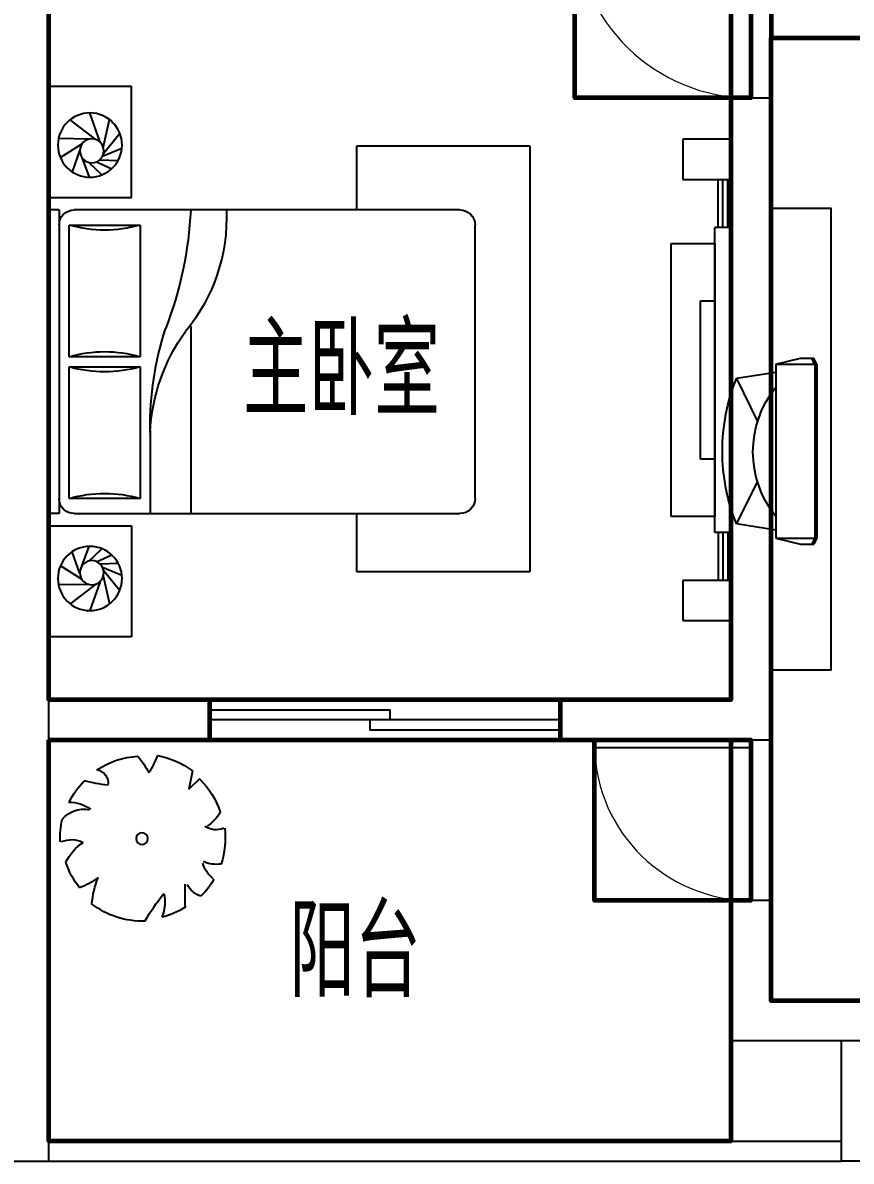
# Model space of a CAD drawing. Extents: x 4841515 to 4876615, y -1283548 to -1262748.
# Drawn here: x 4853985 to 4858115, y -1283548 to -1277873 of the extents above; entities that cross this region are included whole.
import ezdxf
from ezdxf.enums import TextEntityAlignment as Align

# ---------------------------------------------------------------- set-up
doc = ezdxf.new("R2010")
doc.units = 0
doc.header["$MEASUREMENT"] = 0
doc.layers.get('0').update_dxf_attribs({"linetype": 'CONTINUOUS'})
for name, color, linetype in [('2', 2, 'CONTINUOUS'), ('4-BACLONY', 6, 'CONTINUOUS'), ('F', 8, 'CONTINUOUS'), ('FURN', 8, 'CONTINUOUS'), ('PUB_TEXT', 7, 'CONTINUOUS'), ('WALL', 2, 'CONTINUOUS'), ('WINDOW', 4, 'CONTINUOUS'), ('家具', 8, 'CONTINUOUS')]:
    doc.layers.add(name, color=color, linetype=linetype)
for name, color, linetype, lineweight in [('FITMENT', 145, 'CONTINUOUS', 5), ('GT_卧室', 1, 'CONTINUOUS', 60), ('GT_客厅', 2, 'CONTINUOUS', 60), ('GT_过道', 30, 'CONTINUOUS', 60), ('GT_门', 245, 'CONTINUOUS', 60), ('GT_阳台', 6, 'CONTINUOUS', 60)]:
    doc.layers.add(name, color=color, linetype=linetype, lineweight=lineweight)
doc.styles.add('-黑体', font='simhei.ttf', dxfattribs={"width": 0.8})

# ---------------------------------------------------------------- blocks, each defined once
blk = doc.blocks.new('A$C6AB5504A')
at = {"layer": 'F'}
for p, q in [((1985, 2743.7), (2396.8, 2743.7)), ((1985, 2190.5), (1985, 2743.7)), ((2396.8, 2743.7), (2396.8, 2190.5)), ((2142.2, 2467.3), (2193.5, 2612)), ((2126.3, 2438.9), (2095.4, 2579.2)), ((2162.9, 2479.9), (2291.4, 2577.9)), ((2124.4, 2410.7), (2043.9, 2511.4)), ((861.6, 2448.7), (0, 2448.7)), ((0, 2448.7), (0, 325)), ((861.6, 2129), (861.6, 2448.7)), ((2198.2, 2481.4), (2349.1, 2484.5)), ((2232, 2458), (2339.8, 2389.6)), ((2129.6, 2396.1), (2033.2, 2436.3)), ((2233.1, 2390.2), (2196.1, 2292.1)), ((2242.9, 2428.1), (2281.2, 2318.9)), ((2142.8, 2378.9), (2051.7, 2375.5)), ((2159, 2368.4), (2084.1, 2334.4)), ((2198.3, 2365.3), (2132.7, 2303.6)), ((2396.8, 2190.5), (1985, 2190.5)), ((348.3, 2129), (2270.7, 2129)), ((2346.4, 2129), (2396.8, 2129)), ((2346.4, 2129), (2346.4, 614.8)), ((2396.8, 2129), (2396.8, 614.8)), ((272.6, 690.5), (272.6, 2053.3)), ((2295.9, 2053.3), (1942.6, 2053.3)), ((1942.6, 2053.3), (1942.6, 1397.1)), ((2295.9, 1397.1), (2295.9, 2053.3)), ((1690.2, 1548.5), (1690.2, 614.8)), ((1942.6, 1397.1), (2295.9, 1397.1)), ((2295.9, 1346.6), (1942.6, 1346.6)), ((1942.6, 1346.6), (1942.6, 690.5)), ((2295.9, 690.5), (2295.9, 1346.6)), ((1892.1, 1031.2), (1892.1, 614.8)), ((1942.6, 690.5), (2295.9, 690.5)), ((2270.7, 614.8), (348.3, 614.8)), ((861.6, 325), (861.6, 614.8)), ((2346.4, 614.8), (2396.8, 614.8)), ((2396.8, 553.2), (1985, 553.2)), ((1985, 553.2), (1985, 0)), ((2396.8, 0), (2396.8, 553.2)), ((2159, 375.3), (2084.1, 409.4)), ((2198.3, 378.4), (2132.7, 440.1)), ((2233.1, 353.5), (2196.1, 451.7)), ((2242.9, 315.6), (2281.2, 424.8)), ((2129.6, 347.7), (2033.2, 307.4)), ((2142.8, 364.9), (2051.7, 368.2)), ((2232, 285.7), (2339.8, 354.1)), ((0, 325), (861.6, 325)), ((2124.4, 333.1), (2043.9, 232.3)), ((2126.3, 304.8), (2095.4, 164.5)), ((2142.2, 276.4), (2193.5, 131.7)), ((2162.9, 263.9), (2291.4, 165.9)), ((2198.2, 262.3), (2349.1, 259.2)), ((1985, 0), (2396.8, 0))]:
    blk.add_line(p, q, dxfattribs=at)
for centre, radius in [((2192.5, 2452), 160), ((2183.1, 2423.4), 60), ((2192.5, 291.7), 160), ((2183.1, 320.4), 60)]:
    blk.add_circle(centre, radius, dxfattribs=at)
for centre, radius, start, end in [((348.3, 2053.3), 75.7, 90, 180), ((2403.2, 2091.1), 891.8, 177.5673, 219.5461), ((3545.4, 2213.7), 1857.1, 182.616, 201.4069), ((2270.7, 2053.3), 75.7, 0, 90), ((2119.2, 2658.9), 630.9, 253.7398, 286.2602), ((308.5, 1051.7), 1583.7, 359.2582, 17.8034), ((965.3, 977.4), 927.8, 2.5398, 36.0403), ((2119.2, 791.4), 630.9, 73.7398, 106.2602), ((2119.2, 1952.3), 630.9, 253.7398, 286.2602), ((348.3, 690.5), 75.7, 180, 270), ((2119.2, 84.8), 630.9, 73.7398, 106.2602), ((2270.7, 690.5), 75.7, 270, 0)]:
    blk.add_arc(centre, radius, start, end, dxfattribs=at)
blk = doc.blocks.new('A$C17267256')
at = {"layer": 'FITMENT', "extrusion": (0, 0, -1), "xscale": -1, "zscale": -1, "rotation": 180}
blk.add_blockref('A$C6AB5504A', (-2396.8, 2743.7), dxfattribs=at)
blk = doc.blocks.new('A$C4F080291')
at = {"layer": 'F'}
for p, q in [((240.4, 550), (240.4, 550)), ((248.1, 499.5), (240.4, 550)), ((275.1, 554.7), (248.1, 499.5))]:
    blk.add_line(p, q, dxfattribs=at)
blk.add_circle((272.1, 274), 19.8, dxfattribs=at)
for centre, radius, start, end in [((272.8, 276.6), 273.1, 96.7606, 124.3101), ((272.8, 276.6), 278.1, 63.1101, 89.5425), ((233.4, 481.7), 116.3, 169.87, 201.8648), ((839.2, 406), 456.3, 164.9203, 173.0123), ((272.8, 276.6), 275.9, 135.9995, 161.053), ((134.7, 500.3), 67.4, 210.6252, 266.7297), ((517.8, 187.2), 304.2, 103.0537, 115.607), ((272.8, 276.6), 271.8, 18.946, 49.5749), ((84.2, 435.4), 100.1, 223.7723, 258.3077), ((509.9, 325.6), 45.2, 61.5744, 152.6441), ((761.6, 841), 574.3, 239.4613, 247.4387), ((272.8, 276.6), 275.1, 172.683, 187.5085), ((-0.1, 415.8), 104.6, 271.844, 306.1983), ((272.8, 276.6), 270.5, 348.5495, 7.2353), ((26.6, 315.8), 79.7, 250.6201, 294.5398), ((-626.5, 727), 846.1, 319.6752, 324.9454), ((467.3, 133.9), 114.2, 50.986, 89.7843), ((429.7, 160.9), 92.2, 1.89, 64.194), ((272.8, 276.6), 271.3, 200.9099, 218.9753), ((179.8, 78.4), 121.1, 128.7308, 166.8529), ((-914.8, 167.6), 1018.9, 354.04, 0.2987), ((272.8, 276.6), 273.3, 320.0575, 335.6615), ((273.9, 92.6), 155.6, 347.2759, 19.9269), ((405.1, 62.2), 84.7, 29.7573, 79.7538), ((-16.3, 178.2), 339.9, 328.3705, 343.6397), ((581, 162.3), 282.6, 196.3922, 210.7316), ((272.8, 276.6), 276.6, 230.9552, 270.0544), ((272.8, 276.6), 266.5, 284.1388, 304.9911)]:
    blk.add_arc(centre, radius, start, end, dxfattribs=at)
blk = doc.blocks.new('A$C0E8A3607')
for p, q in [((70.5, 204.5), (100.6, 401.6)), ((100.6, 401.6), (315.9, 295.9)), ((826.1, 401.6), (618, 295.7)), ((856.3, 204.5), (826.1, 401.6)), ((30.1, 204.5), (0, 81.2)), ((30.1, 204.5), (896.7, 204.5)), ((30.1, 204.5), (30.1, 0)), ((896.7, 204.5), (896.7, 0)), ((896.7, 204.5), (896.7, 0)), ((896.7, 204.5), (926.7, 81.2)), ((0, 81.2), (0, 15.6)), ((926.7, 81.2), (926.7, 15.6)), ((30.1, 0), (0, 15.6)), ((32.1, 9.8), (2.1, 25.4)), ((30.1, 10), (896.7, 10)), ((894.6, 9.8), (924.7, 25.4)), ((896.7, 0), (926.7, 15.6)), ((30.1, 0), (896.7, 0))]:
    blk.add_line(p, q)
for centre, radius, start, end in [((463.4, -507.8), 979, 68.2528, 111.7472), ((466.6, -192.7), 511.3, 50.9799, 129.0201)]:
    blk.add_arc(centre, radius, start, end)
blk = doc.blocks.new('A$C729543F5')
at = {"layer": 'FURN'}
for p, q in [((0, 2599.2), (0, 2799.2)), ((0, 2799.2), (240, 2799.2)), ((240, 2799.2), (240, 2599.2)), ((240, 2599.2), (0, 2599.2)), ((16, 2359.6), (16, 2599.2)), ((40, 2359.6), (40, 2599.2)), ((64, 2359.6), (64, 2599.2)), ((0, 839.6), (0, 2359.6)), ((0, 2359.6), (80, 2359.6)), ((80, 839.6), (80, 2359.6)), ((80, 2279.6), (80, 919.6)), ((297.4, 2279.6), (80, 2279.6)), ((297.4, 919.6), (297.4, 2279.6)), ((80, 1994.6), (80, 1205.1)), ((151.7, 1994.6), (80, 1994.6)), ((151.7, 1205.1), (151.7, 1994.6)), ((80, 1205.1), (151.7, 1205.1)), ((80, 919.6), (297.4, 919.6)), ((0, 839.6), (80, 839.6)), ((16, 839.6), (16, 600)), ((40, 839.6), (40, 600)), ((64, 839.6), (64, 600)), ((0, 400), (0, 600)), ((0, 600), (240, 600)), ((240, 600), (240, 400)), ((240, 400), (0, 400))]:
    blk.add_line(p, q, dxfattribs=at)
blk = doc.blocks.new('$DorLib2D$00000001')
for p, q in [((0.45, 0.975), (0.5, 0.975)), ((0.45, 0), (0.45, 0.975)), ((0.5, 0), (0.5, 0.975)), ((0.5, 0), (0.45, 0))]:
    blk.add_line(p, q)
at = {"lineweight": 13}
blk.add_arc((0.475, 0), 0.975, 91.46928, 180, dxfattribs=at)
blk = doc.blocks.new('$TCHSYS$DOOR2D')
for p, q in [((0.45, 0.975), (0.5, 0.975)), ((0.45, 0), (0.45, 0.975)), ((0.5, 0), (0.5, 0.975)), ((0.5, 0), (0.45, 0))]:
    blk.add_line(p, q)
at = {"lineweight": 13}
blk.add_arc((0.475, 0), 0.975, 91.46928, 180, dxfattribs=at)

msp = doc.modelspace()

# ---------------------------------------------------------------- linework, layer by layer
at = {"layer": '4-BACLONY'}
for p, q in [((4857515.2, -1282947.6), (4857515.2, -1283447.6)), ((4854115.2, -1283447.6), (4858065.2, -1283447.6)), ((4854115.2, -1283547.6), (4858065.2, -1283547.6))]:
    msp.add_line(p, q, dxfattribs=at)
at = {"layer": 'FURN'}
msp.add_lwpolyline([(4857715.2, -1281098.8), (4858015.2, -1281098.8), (4858015.2, -1278798.8), (4857715.2, -1278798.8)], close=True, dxfattribs=at)
at = {"layer": 'GT_卧室'}
msp.add_lwpolyline([(4854115.2, -1277247.6), (4857515.2, -1277247.6), (4857515.2, -1281247.6), (4854115.2, -1281247.6), (4854115.2, -1277247.6)], dxfattribs=at)
at = {"layer": 'GT_客厅'}
msp.add_lwpolyline([(4861415.2, -1282747.6), (4857715.2, -1282747.6), (4857715.2, -1277947.6), (4861415.2, -1277947.6), (4861415.8, -1282747.6)], dxfattribs=at)
at = {"layer": 'GT_过道'}
msp.add_lwpolyline([(4856015.2, -1276047.6), (4856015.2, -1277147.6), (4857715.2, -1277147.6), (4857715.2, -1277947.6), (4862565.1, -1277947.6), (4862565.1, -1276847.6), (4860115.2, -1276847.6), (4860115.2, -1276047.6), (4856015.2, -1276047.6)], dxfattribs=at)
at = {"layer": 'GT_门'}
for points in [[(4856737.7, -1277347.6), (4857615.2, -1277347.6), (4857615.2, -1278247.6), (4856737.7, -1278247.6), (4856737.7, -1277347.6)], [(4854915.2, -1281297.6), (4854915.2, -1281447.6), (4856665.2, -1281447.6), (4856665.2, -1281247.6), (4854915.2, -1281247.6), (4854915.2, -1281322.6)], [(4856835.2, -1281447.6), (4857615.2, -1281447.6), (4857615.2, -1282247.6), (4856835.2, -1282247.6), (4856835.2, -1281447.6)]]:
    msp.add_lwpolyline(points, dxfattribs=at)
at = {"layer": 'GT_阳台'}
msp.add_lwpolyline([(4854115.2, -1281447.6), (4857515.2, -1281447.6), (4857515.2, -1283447.6), (4854115.2, -1283447.6), (4854115.2, -1281447.6)], dxfattribs=at)
at = {"layer": 'WALL'}
for p, q in [((4857715.2, -1281447.6), (4857715.2, -1277147.6)), ((4854115.2, -1281247.6), (4854115.2, -1277247.6)), ((4857515.2, -1281247.6), (4857515.2, -1278247.6)), ((4857515.2, -1278247.6), (4857715.2, -1278247.6)), ((4854115.2, -1283547.6), (4854115.2, -1279047.6)), ((4857515.2, -1281247.6), (4857515.2, -1279647.6)), ((4854115.2, -1281247.6), (4854915.2, -1281247.6)), ((4854915.2, -1281247.6), (4854915.2, -1281447.6)), ((4856665.2, -1281247.6), (4856665.2, -1281447.6)), ((4856665.2, -1281247.6), (4857515.2, -1281247.6)), ((4854115.2, -1281447.6), (4854915.2, -1281447.6)), ((4856665.2, -1281447.6), (4857715.2, -1281447.6)), ((4857515.2, -1282947.6), (4857515.2, -1282247.6)), ((4857715.2, -1282247.6), (4857515.2, -1282247.6)), ((4857715.2, -1282747.6), (4857715.2, -1282247.6)), ((4858265.2, -1282747.6), (4857715.2, -1282747.6)), ((4857715.2, -1282947.6), (4857515.2, -1282947.6)), ((4858265.2, -1282947.6), (4857515.2, -1282947.6)), ((4853915.2, -1283547.6), (4854115.2, -1283547.6)), ((4853915.2, -1283547.6), (4854115.2, -1283547.6))]:
    msp.add_line(p, q, dxfattribs=at)
at = {"layer": 'WINDOW'}
for p, q in [((4856665.2, -1281447.6), (4854915.2, -1281447.6)), ((4858065.2, -1282947.6), (4858065.2, -1283547.6)), ((4860615.2, -1283547.6), (4858065.2, -1283547.6))]:
    msp.add_line(p, q, dxfattribs=at)
for points in [[(4854915.2, -1281297.6), (4855815.2, -1281297.6), (4855815.2, -1281347.6), (4854915.2, -1281347.6)], [(4856665.2, -1281347.6), (4855715.2, -1281347.6), (4855715.2, -1281397.6), (4856665.2, -1281397.6)]]:
    msp.add_lwpolyline(points, close=True, dxfattribs=at)

# ---------------------------------------------------------------- block references
at = {"layer": '2', "xscale": -1, "rotation": 180}
msp.add_blockref('A$C17267256', (4854115.2, -1278190.6), dxfattribs=at)
at = {"layer": 'F', "xscale": -1.499999999858184, "yscale": 1.5, "zscale": 1.500000000004058, "rotation": 322.6991715607113}
msp.add_blockref('A$C4F080291', (4854654.7, -1282513.9), dxfattribs=at)
at = {"layer": 'FURN', "xscale": -1, "rotation": 90}
msp.add_blockref('A$C0E8A3607', (4857943.9, -1279544.9), dxfattribs=at)
at = {"layer": 'WINDOW'}
for name, p, xscale, yscale, zscale, rotation in [('$DorLib2D$00000001', (4857615.2, -1277797.6), 900, 900, 900, 90.0000000000011), ('$TCHSYS$DOOR2D', (4857615.2, -1281847.6), -800, -800, -800, 270.0000000000001)]:
    msp.add_blockref(name, p, dxfattribs=dict(at, xscale=xscale, yscale=yscale, zscale=zscale, rotation=rotation))
at = {"layer": '家具', "xscale": -1}
msp.add_blockref('A$C729543F5', (4857515.2, -1281252.6), dxfattribs=at)

# ---------------------------------------------------------------- texts
at = {"layer": 'PUB_TEXT', "style": '-黑体', "width": 0.6}
for s, p in [('主卧室', (4855573.2, -1279788)), ('阳台', (4855641.3, -1282687.2))]:
    msp.add_text(s, height=400, dxfattribs=at).set_placement(p, align=Align.CENTER)

doc.saveas('drawing.dxf')
